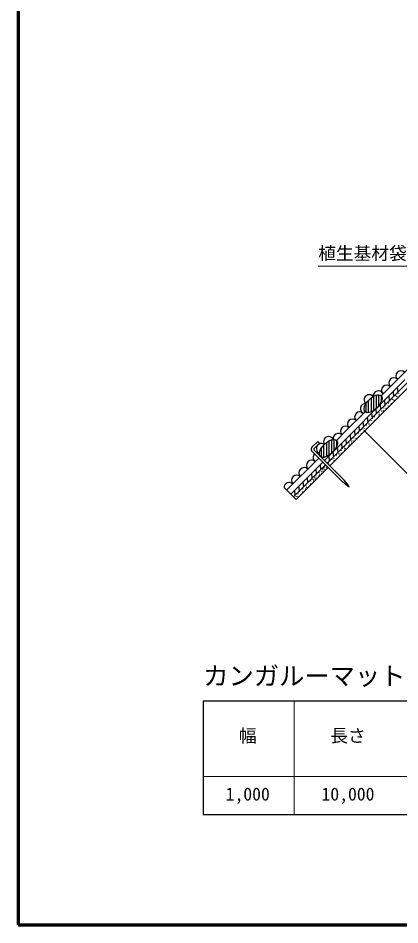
# Model space of a CAD drawing. Units: millimetres, scale not verified. Extents: x 200 to 8200, y 200 to 5838.
# Drawn here: x 200 to 1710, y 200 to 3788 of the extents above; entities that cross this region are included whole.
import ezdxf
from ezdxf.enums import TextEntityAlignment as Align

# ---------------------------------------------------------------- set-up
doc = ezdxf.new("R2010")
doc.units = ezdxf.units.MM
doc.header["$LTSCALE"] = 20
doc.layers.add('C-MTR', color=5, linetype='Continuous')
doc.layers.add('C-MTR-TXT', color=5, linetype='Continuous')
for name, color, linetype, lineweight in [('C-MTR-FRAM', 5, 'Continuous', 25), ('C-MTR-LINE', 5, 'Continuous', 13), ('C-STR', 7, 'Continuous', 25), ('C-STR-HTXT', 1, 'Continuous', 13), ('C-TTL', 2, 'Continuous', 70)]:
    doc.layers.add(name, color=color, linetype=linetype, lineweight=lineweight)
doc.styles.add('ＭＳ ゴシック', font='')
doc.styles.get('ＭＳ ゴシック').set_extended_font_data('MS Gothic')

msp = doc.modelspace()

# ---------------------------------------------------------------- linework, layer by layer
at = {"layer": 'C-MTR-FRAM'}
for p, q in [((932.35, 1086.5), (932.35, 636.5)), ((932.35, 1086.5), (3603.71, 1086.5)), ((932.35, 636.5), (3603.71, 636.5))]:
    msp.add_line(p, q, dxfattribs=at)
at = {"layer": 'C-MTR-LINE'}
for p, q in [((1292.28, 1086.5), (1292.28, 636.5)), ((932.35, 786.5), (3603.71, 786.5))]:
    msp.add_line(p, q, dxfattribs=at)
at = {"layer": 'C-STR'}
for p, q in [((1635.89, 2293.87), (1742.56, 2400.54)), ((1411.47, 2037.4), (1730.25, 2356.18)), ((1422.12, 2026.83), (1740.86, 2345.57)), ((1432.72, 2016.23), (1779.81, 2363.31)), ((1635.89, 2293.87), (1643.51, 2301.49)), ((1683, 2308.93), (1684.71, 2289.42)), ((1699.97, 2325.9), (1701.68, 2306.39)), ((1649.06, 2274.99), (1650.76, 2255.48)), ((1666.03, 2291.96), (1667.74, 2272.45)), ((1495.02, 2153), (1572.25, 2230.23)), ((1615.12, 2241.05), (1616.82, 2221.54)), ((1632.09, 2258.02), (1633.79, 2238.51)), ((1564.21, 2190.13), (1565.91, 2170.63)), ((1581.18, 2207.11), (1582.88, 2187.6)), ((1598.15, 2224.08), (1599.85, 2204.57)), ((1459.11, 2117.09), (1495.02, 2153)), ((1530.26, 2156.19), (1531.97, 2136.69)), ((1547.23, 2173.16), (1548.94, 2153.66)), ((1496.32, 2122.25), (1498.03, 2102.75)), ((1513.29, 2139.22), (1515, 2119.72)), ((1362.39, 2089.88), (1385.68, 2113.19)), ((1392.48, 2106.39), (1371.23, 2085.13)), ((1392.48, 2106.39), (1385.68, 2113.19)), ((1462.38, 2088.31), (1464.09, 2068.8)), ((1479.35, 2105.28), (1481.06, 2085.78)), ((1262.06, 1920.04), (1389.01, 2046.99)), ((1360.53, 2075.46), (1484.81, 1951.25)), ((1370.93, 2077.78), (1491.17, 1957.61)), ((1428.44, 2054.37), (1430.15, 2034.86)), ((1445.41, 2071.34), (1447.12, 2051.83)), ((1278.09, 1904.02), (1405.04, 2030.97)), ((1288.7, 1893.41), (1415.65, 2020.37)), ((1299.3, 1882.8), (1426.26, 2009.76)), ((1394.5, 2020.43), (1396.21, 2000.92)), ((1360.56, 1986.49), (1362.26, 1966.98)), ((1377.53, 2003.46), (1379.24, 1983.95)), ((1326.62, 1952.55), (1328.32, 1933.04)), ((1343.59, 1969.52), (1345.29, 1950.01)), ((1504.62, 1935.7), (1484.81, 1951.25)), ((1506.74, 1937.82), (1491.17, 1957.61)), ((1509.21, 1933.22), (1506.74, 1937.82)), ((1299.3, 1882.8), (1251.94, 1930.17)), ((1292.68, 1918.61), (1294.38, 1899.1)), ((1309.65, 1935.58), (1311.35, 1916.07)), ((1504.62, 1935.7), (1509.21, 1933.22))]:
    msp.add_line(p, q, dxfattribs=at)
at = {"layer": 'C-STR', "color": 3}
for p, q in [((1626.53, 2253.2), (1626.53, 2297.48)), ((1576.53, 2227.51), (1576.53, 2263.25)), ((1586.53, 2226.63), (1586.53, 2275.86)), ((1596.53, 2285.13), (1596.53, 2229.55)), ((1606.53, 2234.94), (1606.53, 2291.74)), ((1616.53, 2296.03), (1616.53, 2242.9)), ((1636.53, 2293.19), (1636.53, 2269.49)), ((1439.79, 2119.22), (1439.79, 2066.1)), ((1449.79, 2076.39), (1449.79, 2120.68)), ((1399.79, 2050.7), (1399.79, 2086.44)), ((1409.79, 2049.82), (1409.79, 2099.05)), ((1419.79, 2108.33), (1419.79, 2052.74)), ((1429.79, 2058.13), (1429.79, 2114.93)), ((1459.79, 2116.38), (1459.79, 2092.69))]:
    msp.add_line(p, q, dxfattribs=at)
at = {"layer": 'C-STR'}
for centre in [(1704.44, 2301.85), (1665.81, 2264.29), (1670.53, 2272.69), (1677.06, 2263.76), (1679.69, 2270.66), (1681.75, 2279.48), (1687.96, 2275.36), (1691.82, 2293.71), (1696.92, 2285.5), (1697.21, 2291.08), (1707.28, 2294.69), (1627.47, 2227.05), (1637.04, 2232.34), (1637.05, 2224.45), (1644.41, 2233.43), (1646.49, 2244.97), (1651.21, 2253.37), (1656.37, 2243.78), (1663.74, 2252.76), (1597.93, 2196.41), (1602.65, 2204.81), (1609.18, 2195.88), (1610.5, 2210.08), (1620.08, 2207.48), (1626.15, 2212.85), (1628.78, 2219.75), (1551.74, 2153.9), (1559.59, 2159.17), (1569.16, 2164.45), (1569.16, 2156.57), (1576.53, 2165.55), (1578.6, 2177.08), (1583.33, 2185.48), (1588.15, 2182.02), (1588.49, 2175.9), (1527.69, 2126.17), (1537.24, 2131.11), (1537.58, 2124.98), (1544.95, 2133.96), (1547.02, 2145.5), (1558.27, 2144.97), (1483.86, 2086.02), (1491.71, 2091.29), (1493.02, 2083.99), (1507.36, 2094.05), (1508.68, 2108.26), (1509.99, 2100.96), (1518.25, 2113.54), (1518.25, 2105.66), (1525.62, 2114.64), (1450.36, 2045.66), (1457.74, 2046.76), (1459.81, 2058.29), (1469.36, 2063.23), (1469.7, 2057.1), (1477.06, 2066.08), (1479.14, 2077.61), (1490.39, 2077.08), (1413.18, 2011.66), (1420.4, 2009.98), (1428.22, 2026.7), (1432.95, 2035.1), (1440.8, 2040.38), (1442.1, 2033.07), (1450.37, 2037.78), (1377.31, 1975.79), (1388.56, 1975.26), (1389.88, 1989.47), (1391.19, 1982.16), (1399.45, 1994.75), (1399.46, 1986.86), (1404.46, 2002.94), (1406.83, 1995.84), (1408.9, 2007.38), (1411.67, 2001.26), (1338.97, 1938.56), (1348.54, 1943.84), (1355.91, 1944.93), (1357.99, 1956.47), (1362.71, 1964.87), (1367.53, 1961.4), (1367.87, 1955.28), (1371.61, 1970.09), (1375.24, 1964.26), (1378.82, 1968.41), (1307.07, 1905.55), (1311.8, 1913.95), (1316.62, 1910.49), (1316.96, 1904.37), (1324.33, 1913.35), (1326.4, 1924.88), (1337.65, 1924.35), (1340.28, 1931.25), (1348.55, 1935.95), (1299.99, 1895.61), (1305, 1894.02)]:
    msp.add_circle(centre, 0.3, dxfattribs=at)
for centre, radius, start, end in [((1714.43, 2372.41), 20, 45, 225), ((1657.86, 2315.84), 20, 45, 225), ((1686.14, 2344.12), 20, 45, 225), ((1588.56, 2277.55), 20, 39.93312, 230.18666), ((1625.03, 2291.7), 21.18, 28.13475, 183.54845), ((1574.09, 2241.96), 20.33, 85.38159, 244.61841), ((1551.23, 2209.45), 20, 45, 225), ((1556.57, 2309.55), 89.84, 314.99955, 317.50164), ((1522.95, 2181.16), 20, 45, 225), ((1494.66, 2152.88), 20, 45, 225), ((1428.74, 2111.89), 20.28, 25.66048, 212.20947), ((1466.5, 2124.48), 20, 45, 191.06348), ((1371.07, 2081.43), 12.12, 135.76262, 209.53793), ((1374.46, 2081.32), 5, 130.3409, 225.01704), ((1399.79, 2084.91), 19.91, 53.96569, 246.94465), ((1385.56, 2048.76), 18.96, 131.1498, 236.21914), ((1385.56, 2048.76), 18.96, 70.11725, 101.92755), ((1331.49, 1988.37), 20.79, 47.14094, 222.85906), ((1360.87, 2017.75), 20.79, 47.14094, 222.85906), ((1302.11, 1958.99), 20.79, 47.14094, 222.85906), ((1272.72, 1929.61), 20.79, 47.14094, 178.45701)]:
    msp.add_arc(centre, radius, start, end, dxfattribs=at)
at = {"layer": 'C-STR', "color": 3}
for centre in [(1604.18, 2261.93), (1427.44, 2085.12)]:
    msp.add_ellipse(centre, major_axis=(31.82, 31.82), ratio=0.5, dxfattribs=at)
at = {"layer": 'C-STR-HTXT'}
for p, q in [((1387.15, 2806.4), (1737.15, 2806.4)), ((1569.43, 2156.44), (1771.67, 1953.55))]:
    msp.add_line(p, q, dxfattribs=at)
at = {"layer": 'C-TTL'}
msp.add_lwpolyline([(200, 200), (8200, 200), (8200, 5740), (200, 5740)], close=True, dxfattribs=at)

# ---------------------------------------------------------------- texts
at = {"layer": 'C-MTR', "style": 'ＭＳ ゴシック'}
msp.add_text('カンガルーマット２１標準規格', height=73.31, dxfattribs=at).set_placement((932.35, 1126.5), align=Align.BOTTOM_LEFT)
at = {"layer": 'C-MTR-TXT', "style": 'ＭＳ ゴシック'}
for s, p in [('幅', (1108.26, 907.5)), ('長さ', (1504.82, 907.5)), ('1,000', (1108.26, 676.5)), ('10,000', (1504.82, 676.5))]:
    msp.add_text(s, height=51.32, dxfattribs=at).set_placement(p, align=Align.BOTTOM_CENTER)
at = {"layer": 'C-STR-HTXT', "color": 7, "style": 'ＭＳ ゴシック'}
msp.add_text('植生基材袋', height=51.32, dxfattribs=at).set_placement((1387.15, 2816.4), align=Align.BOTTOM_LEFT)

doc.saveas('drawing.dxf')
